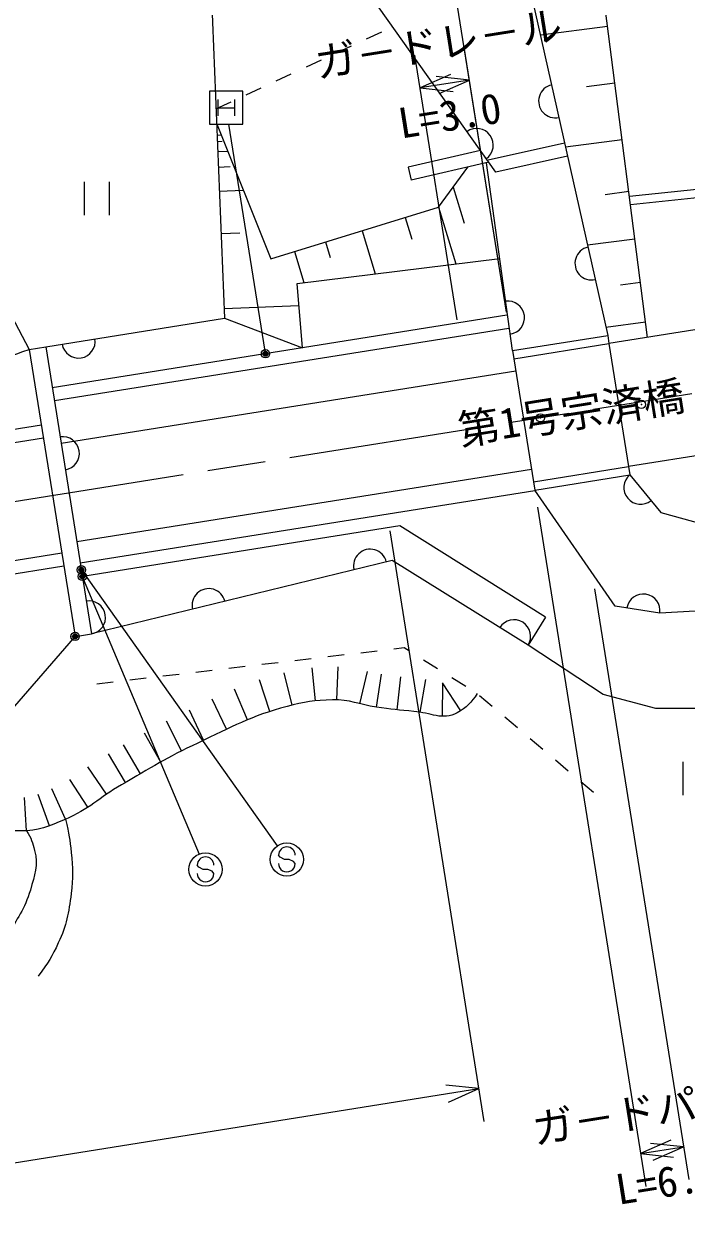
# Model space of a CAD drawing. Units: millimetres, scale not verified. Extents: x 40000 to 680000, y 20000 to 380000.
# Drawn here: x 224182 to 264022, y 248236 to 320290 of the extents above; entities that cross this region are included whole.
import ezdxf
from ezdxf.enums import TextEntityAlignment as Align

# ---------------------------------------------------------------- set-up
doc = ezdxf.new("R2010")
doc.units = ezdxf.units.MM
doc.header["$LTSCALE"] = 1000
doc.header["$PDMODE"] = 32
doc.header["$PDSIZE"] = 500
doc.linetypes.add('CHAIN', pattern=[18.5, 12, -1.5, 3.5, -1.5])
for name, color, linetype, lineweight in [('M-BGD', 7, 'Continuous', 25), ('M-BMK', 2, 'CHAIN', 13), ('M-STR-HTXT', 7, 'Continuous', 13), ('M-STR-STR1', 1, 'Continuous', 25), ('M-STR-STRC', 7, 'Continuous', 25)]:
    doc.layers.add(name, color=color, linetype=linetype, lineweight=lineweight)
doc.styles.add('@ＭＳ ゴシック', font='')
doc.styles.add('ＭＳ ゴシック', font='')
doc.styles.get('@ＭＳ ゴシック').set_extended_font_data('@MS Gothic')
doc.styles.get('ＭＳ ゴシック').set_extended_font_data('MS Gothic')

msp = doc.modelspace()

# ---------------------------------------------------------------- linework, layer by layer
at = {"layer": 'M-BGD'}
for p, q in [((253530, 327349), (259307, 301544)), ((235440, 322336), (236252, 302576)), ((261709, 301420), (259036, 322172)), ((252578, 311365), (245030, 322021)), ((259299, 320131), (255262, 319611)), ((244802, 319395), (245709, 319817)), ((242988, 318552), (243895, 318973)), ((241175, 317709), (242082, 318130)), ((239361, 316865), (240268, 317287)), ((260614, 309920), (329539, 317141)), ((237548, 316022), (238455, 316444)), ((259738, 316724), (258034, 316504)), ((260678, 309424), (329843, 316670)), ((235734, 315179), (236641, 315601)), ((235769, 314324), (239032, 306154)), ((235799, 313604), (236053, 313615)), ((235815, 313212), (236118, 313225)), ((256717, 313111), (252125, 312083)), ((260177, 313316), (256769, 312877)), ((235840, 312607), (236445, 312632)), ((251651, 312674), (247303, 311676)), ((256892, 312330), (252578, 311365)), ((235878, 311673), (236600, 311702)), ((247303, 311676), (247482, 310897)), ((252151, 311968), (247482, 310897)), ((249124, 309256), (250884, 311678)), ((253579, 300630), (252007, 311936)), ((227803, 310777), (227803, 308777)), ((229303, 310777), (229303, 308777)), ((219460, 310186), (224505, 300703)), ((235938, 310230), (237381, 310289)), ((250004, 310467), (250667, 308309)), ((260579, 310197), (259151, 310013)), ((239032, 306154), (249124, 309256)), ((249124, 309256), (250170, 305851)), ((247119, 308640), (247517, 307344)), ((236043, 307668), (237169, 307714)), ((244527, 307843), (245324, 305251)), ((242325, 307166), (242613, 306231)), ((260946, 307342), (258091, 306974)), ((240453, 306591), (241029, 304720)), ((240624, 304670), (252808, 306178)), ((240941, 300792), (240624, 304670)), ((261283, 304728), (260087, 304574)), ((253240, 302753), (225886, 298392)), ((236228, 303164), (240732, 303349)), ((225492, 300861), (236252, 302576)), ((253366, 301963), (226012, 297602)), ((236252, 302576), (240941, 300792)), ((261591, 302335), (259198, 302027)), ((264557, 301874), (259385, 301050)), ((253776, 299396), (226421, 295034)), ((265665, 294456), (260566, 293643)), ((254721, 293471), (227366, 289109)), ((260645, 293150), (262511, 290892)), ((254925, 292187), (227571, 287825)), ((254917, 292236), (254925, 292187)), ((259765, 285248), (254917, 292236)), ((262511, 290892), (265667, 290016)), ((246793, 290080), (227845, 287059)), ((255573, 284592), (246793, 290080)), ((246346, 288001), (228248, 283579)), ((254513, 282896), (246346, 288001)), ((288346, 286319), (262442, 284820)), ((262442, 284820), (259765, 285248)), ((255573, 284592), (254513, 282896)), ((244451, 282446), (245444, 282562)), ((246437, 282679), (247061, 282752)), ((247061, 282752), (247376, 282555)), ((259040, 279926), (254513, 282896)), ((238492, 281746), (239485, 281863)), ((240478, 281979), (241471, 282096)), ((242465, 282213), (243458, 282329)), ((248224, 282024), (249071, 281493)), ((232533, 281047), (233526, 281163)), ((234519, 281280), (235512, 281397)), ((236506, 281513), (237499, 281630)), ((240313, 279293), (239835, 281236)), ((241721, 279548), (241520, 281538)), ((243009, 279606), (243095, 281604)), ((244399, 279375), (244858, 281322)), ((245392, 279173), (245705, 281148)), ((228560, 280580), (229553, 280697)), ((230546, 280814), (231540, 280930)), ((238974, 278906), (238351, 280807)), ((246639, 279009), (246864, 280997)), ((248031, 278862), (248368, 280834)), ((249365, 278617), (249393, 280616)), ((250462, 278950), (249367, 280623)), ((249919, 280962), (250766, 280431)), ((236372, 277835), (235514, 279642)), ((237631, 278404), (236859, 280249)), ((251598, 279879), (252360, 279231)), ((262199, 279080), (259040, 279926)), ((234995, 277173), (234134, 278979)), ((266825, 279080), (262199, 279080)), ((233665, 276531), (232765, 278316)), ((253121, 278583), (253882, 277934)), ((232409, 275863), (231436, 277611)), ((231192, 275164), (230181, 276890)), ((254644, 277286), (255405, 276638)), ((230288, 274633), (229275, 276357)), ((256166, 275989), (256928, 275341)), ((229158, 273925), (228033, 275578)), ((263823, 275878), (263823, 273878)), ((228019, 273139), (226935, 274819)), ((257689, 274693), (258451, 274045)), ((225718, 272020), (225040, 273901)), ((226690, 272421), (225868, 274244)), ((224343, 271725), (224212, 273720))]:
    msp.add_line(p, q, dxfattribs=at)
for centre, start, end in [((256151, 315639), 102.61846, 282.61846), ((251422, 312997), 305.31121, 125.31121), ((258336, 305880), 102.61846, 282.61846), ((253304, 302611), 277.91394, 97.91394), ((227467, 301176), 189.05925, 9.05925), ((226516, 294442), 279.05925, 99.05925), ((261282, 292379), 129.57477, 309.57477), ((245016, 287676), 13.72968, 193.72968), ((235302, 285303), 13.72968, 193.72968), ((228090, 284567), 279.05925, 99.05925), ((261454, 284978), 350.90972, 170.90972), ((253665, 283426), 327.99462, 147.99462)]:
    msp.add_arc(centre, 1000, start, end, dxfattribs=at)
for points, knots in [([(251461, 279996), (251103, 279439), (250827, 279138), (250247, 278826), (249352, 278344), (248659, 278830), (247646, 278913), (246762, 278985), (246269, 279049), (245392, 279173), (244355, 279318), (243793, 279633), (242747, 279606), (241670, 279578), (241057, 279496), (240016, 279216), (237824, 278626), (236695, 277972), (234641, 277005), (232790, 276134), (231811, 275525), (230046, 274491), (228707, 273707), (228089, 273023), (226664, 272410), (225668, 271982), (225061, 271706), (223977, 271717), (222674, 271729), (221932, 271965), (220725, 272453), (219514, 272943), (218887, 273374), (217864, 274187), (217021, 274858), (216537, 275260), (215913, 276138), (215181, 277169), (214997, 277887), (214483, 279043), (213908, 280336), (213544, 281056), (213182, 282424), (212707, 284222), (212478, 285253), (212315, 287106), (212255, 287798), (212185, 288194), (212272, 288883), (212406, 289943), (212555, 290542), (212966, 291528), (213696, 293278), (214180, 294275), (215393, 295732), (216052, 296524), (216460, 296959), (217301, 297553), (218265, 298235), (218920, 298435), (219988, 298940), (221700, 299750), (222346, 299943), (224505, 300703)], [0, 0, 0, 0, 1, 1, 1, 2, 2, 2, 3, 3, 3, 4, 4, 4, 5, 5, 5, 6, 6, 6, 7, 7, 7, 8, 8, 8, 9, 9, 9, 10, 10, 10, 11, 11, 11, 12, 12, 12, 13, 13, 13, 14, 14, 14, 15, 15, 15, 16, 16, 16, 17, 17, 17, 18, 18, 18, 19, 19, 19, 20, 20, 20, 21, 21, 21, 21]), ([(226690, 272421), (226895, 271501), (226951, 271205), (227027, 270414), (227119, 269457), (227152, 268907), (227027, 267954), (226871, 266762), (226755, 266067), (226250, 264976), (225867, 264148), (225658, 263819), (225033, 262982)], [0, 0, 0, 0, 1, 1, 1, 2, 2, 2, 3, 3, 3, 4, 4, 4, 4]), ([(224343, 271725), (224622, 271261), (224706, 271027), (224826, 270543), (225053, 269635), (224823, 269061), (224567, 268161), (224235, 266990), (223745, 266450), (223195, 265365), (222849, 264683), (222688, 264282), (222289, 263630), (221936, 263053), (221793, 262855), (221305, 262206)], [0, 0, 0, 0, 1, 1, 1, 2, 2, 2, 3, 3, 3, 4, 4, 4, 5, 5, 5, 5])]:
    msp.add_open_spline(points, degree=3, knots=knots, dxfattribs=at)
for p in [(261335, 297387), (255259, 296582)]:
    msp.add_point(p, dxfattribs=at)
at = {"layer": 'M-BMK'}
msp.add_line((167099, 282538), (264370, 298047), dxfattribs=at)
at = {"layer": 'M-STR-HTXT'}
for p, q in [((253209, 302951), (247540, 338502)), ((246195, 289782), (251863, 254231)), ((73794, 227864), (251548, 256206)), ((251548, 256206), (249559, 256413)), ((249722, 255391), (251548, 256206))]:
    msp.add_line(p, q, dxfattribs=at)
at = {"layer": 'M-STR-STR1'}
for p, q in [((253579, 300630), (259307, 301544)), ((259307, 301544), (259385, 301050)), ((224505, 300703), (225492, 300861)), ((224505, 300703), (227237, 283570)), ((225492, 300861), (228248, 283579)), ((253579, 300630), (253658, 300137)), ((253658, 300137), (259385, 301050)), ((259385, 301050), (260566, 293643)), ((253658, 300137), (254839, 292730)), ((66923, 270920), (225229, 296161)), ((67049, 270130), (225355, 295371)), ((254839, 292730), (260566, 293643)), ((260566, 293643), (260645, 293150)), ((254839, 292730), (254917, 292236)), ((254917, 292236), (260645, 293150)), ((68151, 263217), (226457, 288458)), ((68277, 262427), (226583, 287668)), ((227408, 283445), (228248, 283579))]:
    msp.add_line(p, q, dxfattribs=at)
at = {"layer": 'M-STR-STRC'}
for p, q in [((253209, 302951), (250668, 318886)), ((250246, 302479), (247706, 318414)), ((249847, 317254), (248021, 316439)), ((250983, 316911), (248994, 317118)), ((250983, 316911), (248021, 316439)), ((248021, 316439), (250010, 316232)), ((249157, 316096), (250983, 316911)), ((235355, 316251), (235355, 314251)), ((237355, 316251), (235355, 316251)), ((235855, 315751), (235855, 314751)), ((236855, 315751), (236855, 314751)), ((237355, 314251), (237355, 316251)), ((235855, 315251), (236855, 315251)), ((235355, 314251), (237355, 314251)), ((238693, 300586), (236514, 314251)), ((255083, 291199), (261601, 250318)), ((227720, 287314), (239421, 270816)), ((227755, 286897), (234719, 270324)), ((258521, 286282), (264189, 250731)), ((192557, 243451), (227162, 283308)), ((239605, 270140), (239505, 270259)), ((234711, 269542), (234611, 269660)), ((234956, 269403), (234711, 269542)), ((239850, 270001), (239605, 270140)), ((240150, 269999), (239850, 270001)), ((240395, 269887), (240150, 269999)), ((240501, 269751), (240395, 269887)), ((235256, 269400), (234956, 269403)), ((235502, 269289), (235256, 269400)), ((235607, 269152), (235502, 269289)), ((263112, 253109), (261286, 252293)), ((263874, 252706), (261885, 252913)), ((261286, 252293), (263874, 252706)), ((261286, 252293), (263275, 252086)), ((262048, 251891), (263874, 252706))]:
    msp.add_line(p, q, dxfattribs=at)
for centre, radius in [((238716, 300438), 150), ((238716, 300438), 120), ((238716, 300438), 90), ((238716, 300438), 60), ((238716, 300438), 30), ((227633, 287436), 150), ((227633, 287436), 120), ((227633, 287436), 90), ((227697, 287035), 150), ((227633, 287436), 60), ((227697, 287035), 120), ((227633, 287436), 30), ((227697, 287035), 90), ((227697, 287035), 60), ((227697, 287035), 30), ((227260, 283422), 150), ((227260, 283422), 120), ((227260, 283422), 90), ((227260, 283422), 60), ((227260, 283422), 30), ((240000, 270000), 1000), ((235106, 269402), 1000)]:
    msp.add_circle(centre, radius, dxfattribs=at)
for centre, start, end in [((240005, 270255), 359.55488, 179.55488), ((235111, 269656), 359.55488, 179.55488), ((240001, 269755), 179.55488, 359.55488), ((235107, 269156), 179.55488, 359.55488)]:
    msp.add_arc(centre, 500, start, end, dxfattribs=at)
for p in [(238716, 300438), (227633, 287436), (227697, 287035), (227260, 283422)]:
    msp.add_point(p, dxfattribs=at)

# ---------------------------------------------------------------- texts
at = {"layer": 'M-BGD', "style": 'ＭＳ ゴシック'}
msp.add_text('第1号宗済橋', height=1833, rotation=9.059, dxfattribs=at).set_placement((257112, 296890), align=Align.MIDDLE_CENTER)
at = {"layer": 'M-STR-STRC', "style": 'ＭＳ ゴシック'}
for s, p in [('ガ－ドレ－ル', (249344, 317663)), ('ガ－ドパイプ', (262423, 253487))]:
    msp.add_text(s, height=1833, rotation=9.059, dxfattribs=at).set_placement(p, align=Align.BOTTOM_CENTER)
at = {"layer": 'M-STR-STRC', "style": '@ＭＳ ゴシック'}
for s, p in [('L=3.0', (249659, 315688)), ('L=6.0', (262738, 251512))]:
    msp.add_text(s, height=1833, rotation=9.059, dxfattribs=at).set_placement(p, align=Align.TOP_CENTER)

doc.saveas('drawing.dxf')
